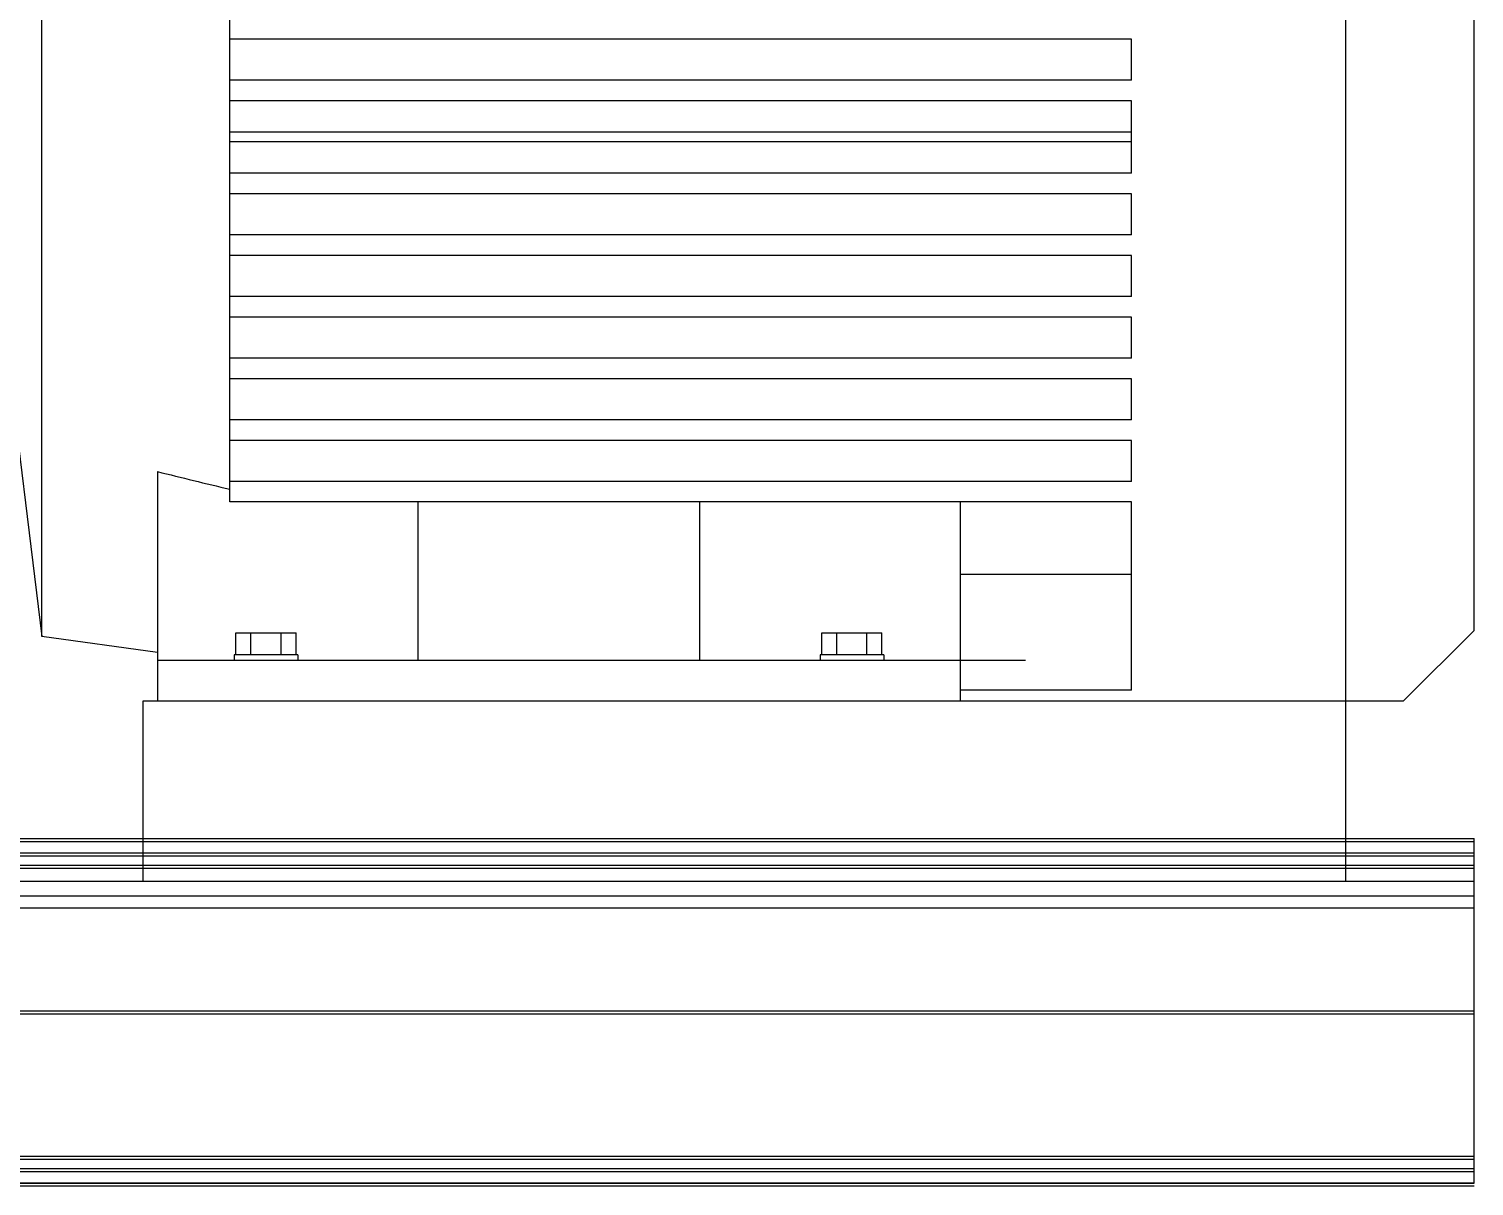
# Model space of a CAD drawing. Header units: millimetres. Extents: x 1218 to 72853, y -34712 to 16286.
# Drawn here: x 65536 to 66174, y 8256 to 8767 of the extents above; entities that cross this region are included whole.
import ezdxf

# ---------------------------------------------------------------- set-up
doc = ezdxf.new("R2010")
doc.units = ezdxf.units.MM

# ---------------------------------------------------------------- blocks, each defined once
blk = doc.blocks.new('BOM-FRONT EQ')
at = {"lineweight": -2}
for p, q in [((743.29, 214.22), (743.29, 737.86)), ((743.29, 214.22), (743.29, 737.86)), ((743.29, 214.22), (743.29, 737.86)), ((167.4, 242.7), (167.4, 683.82)), ((167.4, 242.7), (167.4, 683.82)), ((167.4, 242.7), (167.4, 683.82)), ((800, 245.38), (800, 681.14)), ((800, 245.38), (800, 681.14)), ((800, 245.38), (800, 681.14)), ((250.47, 506.47), (250.47, 515.54)), ((250.47, 506.47), (250.47, 515.54)), ((250.47, 506.47), (250.47, 515.54)), ((648.76, 506.47), (250.47, 506.47)), ((250.47, 488.32), (250.47, 506.47)), ((648.76, 506.47), (250.47, 506.47)), ((250.47, 488.32), (250.47, 506.47)), ((648.76, 506.47), (250.47, 506.47)), ((250.47, 488.32), (250.47, 506.47)), ((648.76, 488.32), (648.76, 506.47)), ((648.76, 488.32), (648.76, 506.47)), ((648.76, 488.32), (648.76, 506.47)), ((648.76, 488.32), (250.47, 488.32)), ((250.47, 479.24), (250.47, 488.32)), ((648.76, 488.32), (250.47, 488.32)), ((250.47, 479.24), (250.47, 488.32)), ((648.76, 488.32), (250.47, 488.32)), ((250.47, 479.24), (250.47, 488.32)), ((800, 245.38), (800, 486)), ((648.76, 479.24), (250.47, 479.24)), ((250.47, 461.1), (250.47, 479.24)), ((648.76, 479.24), (250.47, 479.24)), ((250.47, 461.1), (250.47, 479.24)), ((648.76, 479.24), (250.47, 479.24)), ((250.47, 461.1), (250.47, 479.24)), ((648.76, 461.1), (648.76, 479.24)), ((648.76, 461.1), (648.76, 479.24)), ((648.76, 461.1), (648.76, 479.24)), ((648.76, 465.42), (250.47, 465.42)), ((648.76, 465.42), (250.47, 465.42)), ((648.76, 465.42), (250.47, 465.42)), ((648.76, 461.1), (250.47, 461.1)), ((250.47, 338.39), (250.47, 461.1)), ((648.76, 461.1), (250.47, 461.1)), ((250.47, 338.39), (250.47, 461.1)), ((648.76, 461.1), (250.47, 461.1)), ((250.47, 338.39), (250.47, 461.1)), ((648.76, 447.28), (648.76, 465.42)), ((648.76, 447.28), (648.76, 465.42)), ((648.76, 447.28), (648.76, 465.42)), ((648.76, 447.28), (250.47, 447.28)), ((648.76, 447.28), (250.47, 447.28)), ((648.76, 447.28), (250.47, 447.28)), ((648.76, 438.2), (250.47, 438.2)), ((648.76, 438.2), (250.47, 438.2)), ((648.76, 438.2), (250.47, 438.2)), ((648.76, 420.05), (648.76, 438.2)), ((648.76, 420.05), (648.76, 438.2)), ((648.76, 420.05), (648.76, 438.2)), ((648.76, 420.05), (250.47, 420.05)), ((648.76, 420.05), (250.47, 420.05)), ((648.76, 420.05), (250.47, 420.05)), ((648.76, 410.98), (250.47, 410.98)), ((648.76, 410.98), (250.47, 410.98)), ((648.76, 410.98), (250.47, 410.98)), ((648.76, 392.83), (648.76, 410.98)), ((648.76, 392.83), (648.76, 410.98)), ((648.76, 392.83), (648.76, 410.98)), ((648.76, 392.83), (250.47, 392.83)), ((648.76, 392.83), (250.47, 392.83)), ((648.76, 392.83), (250.47, 392.83)), ((648.76, 383.76), (250.47, 383.76)), ((648.76, 383.76), (250.47, 383.76)), ((648.76, 383.76), (250.47, 383.76)), ((648.76, 365.61), (648.76, 383.76)), ((648.76, 365.61), (648.76, 383.76)), ((648.76, 365.61), (648.76, 383.76)), ((151.42, 373.98), (167.4, 242.7)), ((151.42, 373.98), (167.4, 242.7)), ((151.42, 373.98), (167.4, 242.7)), ((250.47, 356.53), (250.47, 365.61)), ((648.76, 365.61), (250.47, 365.61)), ((250.47, 356.53), (250.47, 365.61)), ((648.76, 365.61), (250.47, 365.61)), ((250.47, 356.53), (250.47, 365.61)), ((648.76, 365.61), (250.47, 365.61)), ((648.76, 356.53), (250.47, 356.53)), ((648.76, 356.53), (250.47, 356.53)), ((648.76, 356.53), (250.47, 356.53)), ((648.76, 338.39), (648.76, 356.53)), ((648.76, 338.39), (648.76, 356.53)), ((648.76, 338.39), (648.76, 356.53)), ((648.76, 338.39), (250.47, 338.39)), ((250.47, 329.31), (250.47, 338.39)), ((648.76, 338.39), (250.47, 338.39)), ((250.47, 329.31), (250.47, 338.39)), ((648.76, 338.39), (250.47, 338.39)), ((250.47, 329.31), (250.47, 338.39)), ((648.76, 329.31), (250.47, 329.31)), ((250.47, 311.16), (250.47, 329.31)), ((648.76, 329.31), (250.47, 329.31)), ((250.47, 311.16), (250.47, 329.31)), ((648.76, 329.31), (250.47, 329.31)), ((250.47, 311.16), (250.47, 329.31)), ((648.76, 311.16), (648.76, 329.31)), ((648.76, 311.16), (648.76, 329.31)), ((648.76, 311.16), (648.76, 329.31)), ((218.52, 315.5), (218.52, 232.12)), ((218.52, 315.5), (218.52, 232.12)), ((218.52, 315.5), (218.52, 232.12)), ((648.76, 311.16), (250.47, 311.16)), ((250.47, 302.09), (250.47, 311.16)), ((648.76, 311.16), (250.47, 311.16)), ((250.47, 302.09), (250.47, 311.16)), ((648.76, 311.16), (250.47, 311.16)), ((250.47, 302.09), (250.47, 311.16)), ((648.76, 302.09), (250.47, 302.09)), ((648.76, 302.09), (250.47, 302.09)), ((648.76, 302.09), (250.47, 302.09)), ((333.54, 302.09), (333.54, 232.12)), ((333.54, 302.09), (333.54, 232.12)), ((333.54, 302.09), (333.54, 232.12)), ((458.12, 232.12), (458.12, 302.09)), ((458.12, 232.12), (458.12, 302.09)), ((458.12, 232.12), (458.12, 302.09)), ((573.15, 232.12), (573.15, 302.09)), ((573.15, 232.12), (573.15, 302.09)), ((573.15, 232.12), (573.15, 302.09)), ((648.76, 219.06), (648.76, 302.09)), ((648.76, 219.06), (648.76, 302.09)), ((648.76, 219.06), (648.76, 302.09)), ((573.15, 270.23), (648.76, 270.23)), ((573.15, 270.23), (648.76, 270.23)), ((573.15, 270.23), (648.76, 270.23)), ((218.52, 235.62), (167.4, 242.7)), ((218.52, 235.62), (167.4, 242.7)), ((218.52, 235.62), (167.4, 242.7)), ((253.16, 234.67), (253.16, 244.26)), ((253.16, 244.26), (259.8, 244.26)), ((253.16, 234.67), (253.16, 244.26)), ((253.16, 244.26), (259.8, 244.26)), ((253.16, 234.67), (253.16, 244.26)), ((253.16, 244.26), (259.8, 244.26)), ((259.8, 244.26), (273.09, 244.26)), ((259.8, 234.67), (259.8, 244.26)), ((259.8, 244.26), (273.09, 244.26)), ((259.8, 234.67), (259.8, 244.26)), ((259.8, 244.26), (273.09, 244.26)), ((259.8, 234.67), (259.8, 244.26)), ((273.09, 244.26), (279.73, 244.26)), ((273.09, 234.67), (273.09, 244.26)), ((273.09, 244.26), (279.73, 244.26)), ((273.09, 234.67), (273.09, 244.26)), ((273.09, 244.26), (279.73, 244.26)), ((273.09, 234.67), (273.09, 244.26)), ((279.73, 234.67), (279.73, 244.26)), ((279.73, 234.67), (279.73, 244.26)), ((279.73, 234.67), (279.73, 244.26)), ((511.94, 234.67), (511.94, 244.26)), ((511.94, 244.26), (518.58, 244.26)), ((511.94, 234.67), (511.94, 244.26)), ((511.94, 244.26), (518.58, 244.26)), ((511.94, 234.67), (511.94, 244.26)), ((511.94, 244.26), (518.58, 244.26)), ((518.58, 244.26), (531.86, 244.26)), ((518.58, 234.67), (518.58, 244.26)), ((518.58, 244.26), (531.86, 244.26)), ((518.58, 234.67), (518.58, 244.26)), ((518.58, 244.26), (531.86, 244.26)), ((518.58, 234.67), (518.58, 244.26)), ((531.86, 244.26), (538.5, 244.26)), ((531.86, 234.67), (531.86, 244.26)), ((531.86, 244.26), (538.5, 244.26)), ((531.86, 234.67), (531.86, 244.26)), ((531.86, 244.26), (538.5, 244.26)), ((531.86, 234.67), (531.86, 244.26)), ((538.5, 234.67), (538.5, 244.26)), ((538.5, 234.67), (538.5, 244.26)), ((538.5, 234.67), (538.5, 244.26)), ((768.85, 214.22), (800, 245.38)), ((768.85, 214.22), (800, 245.38)), ((768.85, 214.22), (800, 245.38)), ((218.52, 232.12), (218.52, 214.22)), ((333.54, 232.12), (218.52, 232.12)), ((218.52, 232.12), (218.52, 214.22)), ((333.54, 232.12), (218.52, 232.12)), ((218.52, 232.12), (218.52, 214.22)), ((333.54, 232.12), (218.52, 232.12)), ((252.39, 234.67), (252.39, 232.12)), ((280.5, 234.67), (252.39, 234.67)), ((252.39, 234.67), (252.39, 232.12)), ((280.5, 234.67), (252.39, 234.67)), ((252.39, 234.67), (252.39, 232.12)), ((280.5, 234.67), (252.39, 234.67)), ((280.5, 232.12), (252.39, 232.12)), ((280.5, 232.12), (252.39, 232.12)), ((280.5, 232.12), (252.39, 232.12)), ((280.5, 234.67), (280.5, 232.12)), ((280.5, 234.67), (280.5, 232.12)), ((280.5, 234.67), (280.5, 232.12)), ((601.93, 232.12), (333.54, 232.12)), ((601.93, 232.12), (333.54, 232.12)), ((601.93, 232.12), (333.54, 232.12)), ((573.15, 232.12), (458.12, 232.12)), ((573.15, 232.12), (458.12, 232.12)), ((573.15, 232.12), (458.12, 232.12)), ((511.16, 234.67), (511.16, 232.12)), ((539.28, 234.67), (511.16, 234.67)), ((511.16, 234.67), (511.16, 232.12)), ((539.28, 234.67), (511.16, 234.67)), ((511.16, 234.67), (511.16, 232.12)), ((539.28, 234.67), (511.16, 234.67)), ((539.28, 232.12), (511.16, 232.12)), ((539.28, 232.12), (511.16, 232.12)), ((539.28, 232.12), (511.16, 232.12)), ((539.28, 234.67), (539.28, 232.12)), ((539.28, 234.67), (539.28, 232.12)), ((539.28, 234.67), (539.28, 232.12)), ((573.15, 214.22), (573.15, 232.12)), ((573.15, 214.22), (573.15, 232.12)), ((573.15, 214.22), (573.15, 232.12)), ((648.76, 219.06), (573.15, 219.06)), ((648.76, 219.06), (573.15, 219.06)), ((648.76, 219.06), (573.15, 219.06)), ((212.13, 134.63), (212.13, 214.22)), ((212.13, 214.22), (723.35, 214.22)), ((212.13, 153.52), (212.13, 214.22)), ((212.13, 214.22), (723.35, 214.22)), ((212.13, 153.52), (212.13, 214.22)), ((212.13, 214.22), (723.35, 214.22)), ((218.52, 214.22), (716.96, 214.22)), ((218.52, 214.22), (716.96, 214.22)), ((218.52, 214.22), (716.96, 214.22)), ((579.54, 214.22), (743.29, 214.22)), ((579.54, 214.22), (743.29, 214.22)), ((579.54, 214.22), (743.29, 214.22)), ((743.29, 214.22), (768.85, 214.22)), ((743.29, 134.63), (743.29, 214.22)), ((743.29, 214.22), (768.85, 214.22)), ((743.29, 153.52), (743.29, 214.22)), ((743.29, 214.22), (768.85, 214.22)), ((743.29, 153.52), (743.29, 214.22)), ((-800, 153.52), (800, 153.52)), ((-800, 153.52), (800, 153.52)), ((229.6, 153.52), (248.77, 153.52)), ((229.6, 153.52), (248.77, 153.52)), ((800, 1.35), (800, 153.52)), ((-800, 152.17), (800, 152.17)), ((-800, 147.13), (800, 147.13)), ((-800, 147.13), (800, 147.13)), ((-800, 145.78), (800, 145.78)), ((-800, 145.78), (800, 145.78)), ((-800, 141.69), (800, 141.69)), ((-800, 140.35), (800, 140.35)), ((-800, 134.63), (800, 134.63)), ((-800, 134.63), (800, 134.63)), ((-800, 128.24), (800, 128.24)), ((-800, 128.24), (800, 128.24)), ((769.58, 127.96), (769.58, 128.04)), ((769.58, 127.96), (769.58, 128.04)), ((769.58, 127.96), (769.58, 128.04)), ((-800, 122.81), (800, 122.81)), ((-800, 77.43), (800, 77.43)), ((-800, 76.08), (800, 76.08)), ((-800, 76.08), (800, 76.08)), ((-800, 13.17), (800, 13.17)), ((-800, 11.82), (800, 11.82)), ((-800, 11.82), (800, 11.82)), ((-800, 7.74), (800, 7.74)), ((-800, 7.74), (800, 7.74)), ((-800, 6.39), (800, 6.39)), ((-800, 6.39), (800, 6.39)), ((-800, 6.39), (800, 6.39)), ((-800, 6.39), (800, 6.39)), ((800, 1.35), (-800, 1.35)), ((-800, 1.35), (800, 1.35)), ((800, 0), (-800, 0))]:
    blk.add_line(p, q, dxfattribs=at)
blk.add_arc((906.22, 3079.56), 2848.32, 256.02839, 256.68977, dxfattribs=at)
blk.add_arc((906.22, 3079.56), 2848.32, 256.02839, 256.68977, dxfattribs=at)
blk.add_arc((906.22, 3079.56), 2848.32, 256.02839, 256.68977, dxfattribs=at)

msp = doc.modelspace()

# ---------------------------------------------------------------- block references
at = {"lineweight": -2}
msp.add_blockref('BOM-FRONT EQ', (65373.96, 8256.29, 0), dxfattribs=at)

doc.saveas('drawing.dxf')
